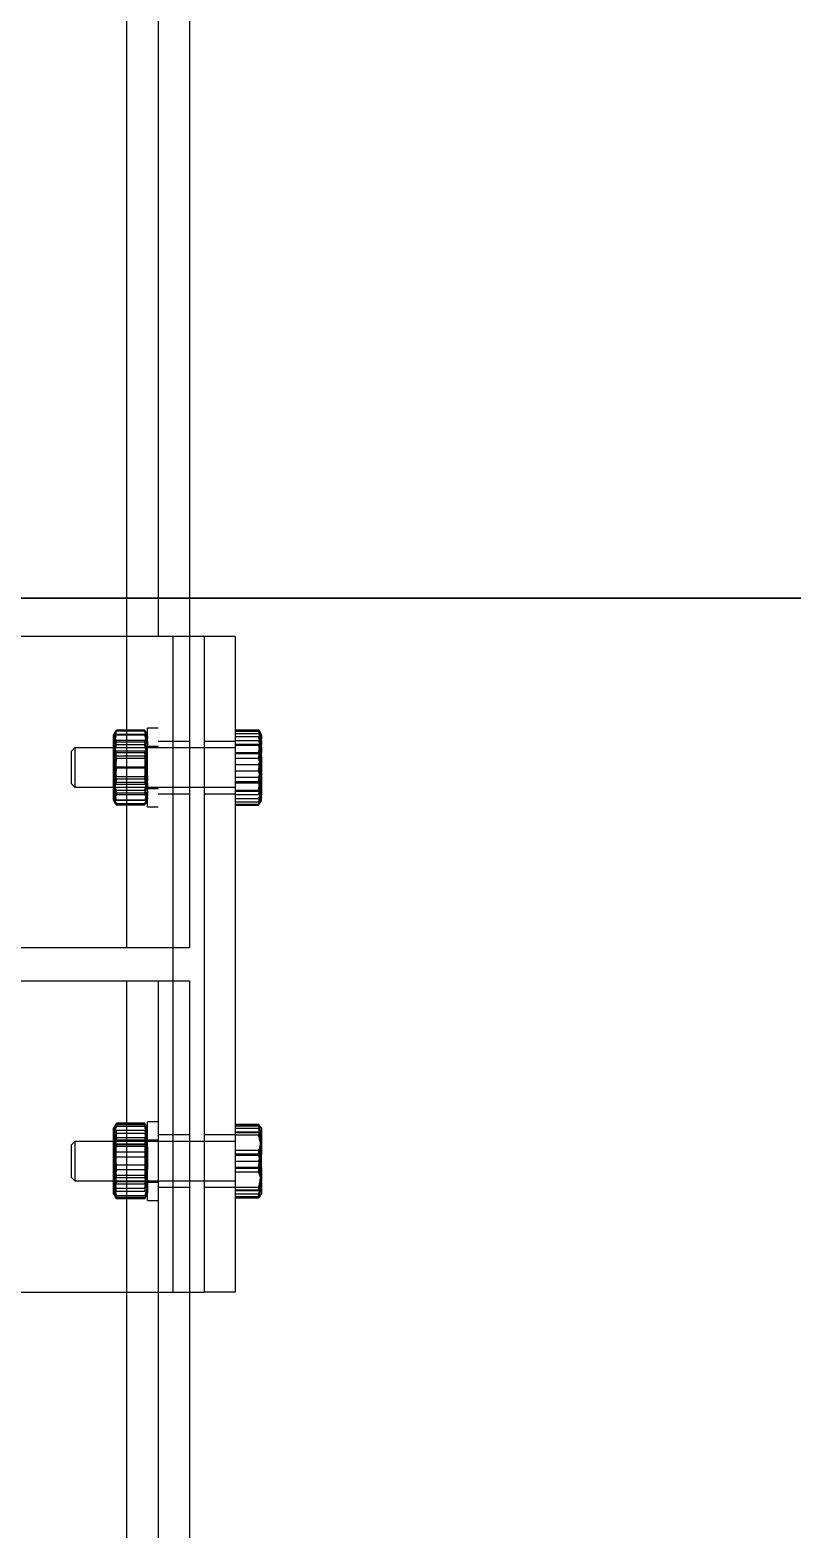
# Model space of a CAD drawing. Header units: metres. Extents: x 0 to 63075, y 0 to 44550.
# Drawn here: x 14580.5 to 14696.7, y 28010.9 to 28239.5 of the extents above; entities that cross this region are included whole.
import ezdxf

# ---------------------------------------------------------------- set-up
doc = ezdxf.new("R2010")
doc.units = ezdxf.units.M
doc.header["$LTSCALE"] = 75
for name, pattern in [('CENTER2', [28.575, 19.05, -3.175, 3.175, -3.175]), ('CENTERX2', [101.6, 63.5, -12.7, 12.7, -12.7]), ('HIDDEN2', [4.7625, 3.175, -1.5875])]:
    doc.linetypes.add(name, pattern=pattern)
for name, color, linetype in [('SC1', 7, 'CENTER2'), ('SDM', 7, 'Continuous'), ('SL1', 8, 'Continuous'), ('SL4', 4, 'Continuous'), ('ST1', 7, 'HIDDEN2')]:
    doc.layers.add(name, color=color, linetype=linetype)

# ---------------------------------------------------------------- blocks, each defined once
blk = doc.blocks.new('A$C29c634ac')
at = {"layer": 'SL1'}
for p, q in [((0, 5484.47), (12183.08, 5484.47)), ((8784.28, 5484.47), (0, 5484.47))]:
    blk.add_line(p, q, dxfattribs=at)
blk = doc.blocks.new('A$Ca53c419a')
at = {"layer": 'SL4'}
for p, q in [((3664.71, 281.23), (3664.71, 215.76)), ((3669.71, 215.76), (3669.71, 281.23)), ((2339.74, 215.76), (3664.71, 215.76)), ((3664.71, 215.76), (3664.71, 206.23)), ((3669.71, 206.23), (3669.71, 215.76)), ((3669.71, 215.76), (4459.48, 215.76)), ((3669.71, 208.76), (3664.71, 208.76)), ((3664.71, 206.23), (2339.74, 206.23)), ((3617.21, 206.23), (3617.21, 204)), ((3634.21, 206.23), (3634.21, 204)), ((3640.21, 204), (3640.21, 206.23)), ((4619.72, 206.23), (3669.71, 206.23)), ((3694.21, 206.23), (3694.21, 204)), ((3700.21, 204), (3700.21, 206.23)), ((3717.21, 204), (3717.21, 206.23)), ((3617.21, 199.24), (3617.21, 204)), ((3717.21, 204), (3617.21, 204)), ((3717.21, 199.24), (3717.21, 204)), ((3717.21, 199.24), (3617.21, 199.24)), ((3631.6, 199.24), (3631.6, 195.68)), ((3631.76, 199.24), (3631.76, 195.68)), ((3636.12, 199.24), (3636.12, 195.68)), ((3641.58, 199.24), (3641.58, 195.68)), ((3642.67, 199.24), (3642.67, 195.68)), ((3642.83, 199.24), (3642.83, 195.68)), ((3691.48, 199.24), (3691.48, 195.68)), ((3691.5, 199.24), (3691.5, 195.68)), ((3691.65, 199.24), (3691.65, 195.68)), ((3695.76, 199.24), (3695.76, 195.68)), ((3701.33, 199.24), (3701.33, 195.68)), ((3702.78, 199.24), (3702.78, 195.68)), ((3702.93, 199.24), (3702.93, 195.68)), ((3702.95, 199.24), (3702.95, 195.68)), ((3631.72, 195.57), (3631.6, 195.68)), ((3632.12, 195.29), (3632.21, 195.24)), ((3633.94, 195.24), (3632.22, 195.24)), ((3636.12, 195.68), (3633.94, 195.24)), ((3633.94, 195.24), (3638.85, 195.24)), ((3641.58, 195.68), (3638.85, 195.24)), ((3642.12, 195.24), (3638.85, 195.24)), ((3642.83, 195.68), (3642.63, 195.64)), ((3642.68, 195.59), (3642.83, 195.68)), ((3691.65, 195.68), (3692.05, 195.44)), ((3691.79, 195.48), (3692, 195.36)), ((3692, 195.36), (3692.21, 195.24)), ((3692.21, 195.24), (3693.71, 195.24)), ((3695.76, 195.68), (3693.71, 195.24)), ((3698.55, 195.24), (3693.71, 195.24)), ((3698.55, 195.24), (3702.05, 195.24)), ((3702.78, 195.68), (3702.05, 195.24)), ((3702.05, 195.24), (3702.21, 195.24)), ((3702.21, 195.24), (3702.42, 195.36))]:
    blk.add_line(p, q, dxfattribs=at)
for points, knots in [([(3633.94, 195.24), (3633.89, 195.24), (3633.15, 195.24), (3632.43, 195.47), (3631.76, 195.68)], [0, 0, 0, 0, 0.070201, 1, 1, 1, 1]), ([(3631.76, 195.68), (3631.9, 195.5), (3632.08, 195.26), (3632.26, 195.24), (3632.3, 195.24)], [0, 0, 0, 0, 0.768151, 1, 1, 1, 1]), ([(3638.85, 195.24), (3638.79, 195.24), (3637.86, 195.24), (3636.96, 195.47), (3636.12, 195.68)], [0, 0, 0, 0, 0.070201, 1, 1, 1, 1]), ([(3642.12, 195.24), (3642.08, 195.24), (3641.9, 195.26), (3641.72, 195.5), (3641.58, 195.68)], [0, 0, 0, 0, 0.231849, 1, 1, 1, 1]), ([(3642.67, 195.68), (3642.63, 195.63), (3642.45, 195.37), (3642.27, 195.29), (3642.12, 195.24)], [0, 0, 0, 0, 0.211001, 1, 1, 1, 1]), ([(3693.71, 195.24), (3693.66, 195.24), (3692.96, 195.24), (3692.28, 195.47), (3691.65, 195.68)], [0, 0, 0, 0, 0.0702006, 1, 1, 1, 1]), ([(3698.55, 195.24), (3698.33, 195.24), (3697.39, 195.26), (3696.47, 195.5), (3695.76, 195.68)], [0, 0, 0, 0, 0.231849, 1, 1, 1, 1]), ([(3701.33, 195.68), (3701.14, 195.63), (3700.23, 195.37), (3699.29, 195.29), (3698.55, 195.24)], [0, 0, 0, 0, 0.211001, 1, 1, 1, 1]), ([(3702.05, 195.24), (3702.04, 195.24), (3701.79, 195.24), (3701.55, 195.47), (3701.33, 195.68)], [0, 0, 0, 0, 0.070201, 1, 1, 1, 1])]:
    blk.add_open_spline(points, degree=3, knots=knots, dxfattribs=at)
at = {"layer": 'ST1'}
for p, q in [((3617.21, 281.23), (3617.21, 208.76)), ((3717.21, 208.76), (3717.21, 281.23)), ((3634.77, 224.24), (3634.21, 223.68)), ((3639.66, 224.24), (3634.77, 224.24)), ((3640.21, 223.68), (3639.66, 224.24)), ((3694.77, 224.24), (3694.21, 223.68)), ((3697.86, 224.24), (3694.77, 224.24)), ((3699.66, 224.24), (3697.86, 224.24)), ((3700.21, 223.68), (3699.66, 224.24)), ((3640.21, 223.68), (3634.21, 223.68)), ((3634.21, 223.68), (3634.21, 206.23)), ((3640.21, 206.23), (3640.21, 223.68)), ((3698.01, 223.68), (3694.21, 223.68)), ((3694.21, 223.68), (3694.21, 206.23)), ((3700.21, 223.68), (3698.01, 223.68)), ((3700.21, 206.23), (3700.21, 223.68)), ((3631.45, 213.04), (3631.45, 217.35)), ((3631.49, 213.04), (3631.49, 217.35)), ((3632.21, 217.8), (3631.6, 217.44)), ((3631.68, 213.04), (3631.68, 217.35)), ((3631.8, 217.55), (3632.59, 217.8)), ((3631.93, 213.04), (3631.93, 217.35)), ((3632.08, 217.66), (3632.35, 217.8)), ((3632.19, 217.74), (3632.24, 217.8)), ((3632.24, 217.8), (3632.21, 217.8)), ((3632.21, 217.8), (3632.74, 217.8)), ((3632.55, 217.35), (3635.19, 217.8)), ((3632.55, 213.04), (3632.55, 217.35)), ((3634.03, 217.35), (3632.74, 217.8)), ((3632.74, 217.8), (3636.92, 217.8)), ((3633.02, 217.35), (3635.78, 217.8)), ((3633.02, 213.04), (3633.02, 217.35)), ((3635, 217.35), (3633.24, 217.8)), ((3633.7, 217.35), (3636.56, 217.8)), ((3633.7, 213.04), (3633.7, 217.35)), ((3635.87, 217.35), (3633.78, 217.8)), ((3634.03, 213.04), (3634.03, 217.35)), ((3634.21, 217.8), (3634.71, 217.45)), ((3636.6, 217.35), (3634.27, 217.8)), ((3634.63, 217.35), (3637.51, 217.8)), ((3634.63, 213.04), (3634.63, 217.35)), ((3639.3, 217.45), (3634.71, 217.45)), ((3634.71, 217.45), (3634.71, 212.97)), ((3635, 213.04), (3635, 217.35)), ((3635.87, 213.04), (3635.87, 217.35)), ((3636.6, 213.04), (3636.6, 217.35)), ((3639.8, 217.35), (3636.92, 217.8)), ((3636.92, 217.8), (3641.39, 217.8)), ((3637.82, 217.35), (3640.16, 217.8)), ((3637.82, 213.04), (3637.82, 217.35)), ((3640.73, 217.35), (3637.86, 217.8)), ((3638.55, 217.35), (3640.65, 217.8)), ((3638.55, 213.04), (3638.55, 217.35)), ((3641.41, 217.35), (3638.64, 217.8)), ((3641.88, 217.35), (3639.24, 217.8)), ((3639.71, 217.45), (3639.3, 217.45)), ((3639.42, 217.35), (3641.18, 217.8)), ((3639.42, 213.04), (3639.42, 217.35)), ((3639.71, 217.45), (3640.21, 217.8)), ((3639.71, 212.97), (3639.71, 217.45)), ((3639.8, 213.04), (3639.8, 217.35)), ((3640.39, 217.35), (3641.68, 217.8)), ((3640.39, 213.04), (3640.39, 217.35)), ((3640.73, 213.04), (3640.73, 217.35)), ((3641.39, 217.8), (3642.21, 217.8)), ((3641.41, 213.04), (3641.41, 217.35)), ((3641.88, 213.04), (3641.88, 217.35)), ((3642.18, 217.8), (3642.24, 217.77)), ((3642.82, 217.44), (3642.21, 217.8)), ((3642.49, 213.04), (3642.49, 217.35)), ((3642.75, 213.04), (3642.75, 217.35)), ((3642.94, 213.04), (3642.94, 217.35)), ((3642.98, 213.04), (3642.98, 217.35)), ((3691.48, 217.35), (3693.22, 217.8)), ((3691.48, 213.04), (3691.48, 217.35)), ((3691.57, 213.04), (3691.57, 217.35)), ((3691.67, 217.35), (3691.86, 217.42)), ((3691.67, 213.04), (3691.67, 217.35)), ((3692.21, 217.8), (3691.75, 217.53)), ((3692.18, 213.04), (3692.18, 217.35)), ((3692.21, 217.8), (3692.61, 217.8)), ((3692.25, 213.04), (3692.25, 217.35)), ((3693.05, 217.35), (3692.36, 217.8)), ((3693.73, 217.35), (3692.61, 217.8)), ((3692.61, 217.8), (3696.6, 217.8)), ((3692.66, 217.62), (3693.74, 217.8)), ((3693.81, 217.48), (3693.05, 217.35)), ((3693.05, 213.04), (3693.05, 217.35)), ((3693.32, 213.04), (3693.32, 217.35)), ((3695.47, 217.35), (3693.52, 217.8)), ((3693.73, 213.04), (3693.73, 217.35)), ((3694.21, 217.8), (3694.71, 217.45)), ((3697.14, 217.35), (3694.66, 217.8)), ((3696.91, 217.45), (3694.71, 217.45)), ((3694.71, 217.45), (3694.71, 212.97)), ((3694.96, 213.04), (3694.96, 217.35)), ((3695.47, 213.04), (3695.47, 217.35)), ((3695.82, 217.35), (3698.6, 217.8)), ((3695.82, 213.04), (3695.82, 217.35)), ((3698.6, 217.35), (3695.83, 217.8)), ((3696.6, 217.8), (3701.2, 217.8)), ((3699.71, 217.45), (3696.91, 217.45)), ((3697.14, 213.04), (3697.14, 217.35)), ((3697.29, 217.35), (3699.77, 217.8)), ((3697.29, 213.04), (3697.29, 217.35)), ((3698.6, 213.04), (3698.6, 217.35)), ((3698.96, 217.35), (3700.91, 217.8)), ((3698.96, 213.04), (3698.96, 217.35)), ((3699.46, 217.68), (3701.37, 217.35)), ((3699.46, 213.04), (3699.46, 217.35)), ((3699.71, 217.45), (3700.21, 217.8)), ((3699.71, 212.97), (3699.71, 217.45)), ((3700.68, 217.8), (3701.15, 217.77)), ((3700.69, 217.35), (3701.82, 217.8)), ((3700.69, 213.04), (3700.69, 217.35)), ((3701.1, 213.04), (3701.1, 217.35)), ((3702.94, 217.35), (3701.2, 217.8)), ((3701.2, 217.8), (3702.21, 217.8)), ((3701.37, 217.35), (3702.07, 217.8)), ((3701.37, 213.04), (3701.37, 217.35)), ((3701.89, 217.59), (3702.76, 217.35)), ((3702.18, 213.04), (3702.18, 217.35)), ((3702.67, 217.53), (3702.21, 217.8)), ((3702.25, 213.04), (3702.25, 217.35)), ((3702.76, 213.04), (3702.76, 217.35)), ((3702.85, 213.04), (3702.85, 217.35)), ((3702.94, 213.04), (3702.94, 217.35)), ((2339.74, 215.76), (3664.71, 215.76)), ((3669.71, 215.76), (4459.48, 215.76)), ((3631.6, 212.95), (3632.21, 212.6)), ((3632.55, 213.04), (3635.19, 212.6)), ((3634.03, 213.04), (3632.74, 212.6)), ((3633.02, 213.04), (3635.78, 212.6)), ((3635, 213.04), (3633.24, 212.6)), ((3633.7, 213.04), (3636.56, 212.6)), ((3635.87, 213.04), (3633.78, 212.6)), ((3634.71, 212.97), (3634.21, 212.62)), ((3634.21, 212.62), (3639.72, 212.62)), ((3634.21, 212.62), (3634.21, 212.6)), ((3636.6, 213.04), (3634.27, 212.6)), ((3634.63, 213.04), (3637.51, 212.6)), ((3634.71, 212.97), (3639.71, 212.97)), ((3639.8, 213.04), (3636.92, 212.6)), ((3637.82, 213.04), (3640.16, 212.6)), ((3640.73, 213.04), (3637.86, 212.6)), ((3638.55, 213.04), (3640.65, 212.6)), ((3641.41, 213.04), (3638.64, 212.6)), ((3641.88, 213.04), (3639.24, 212.6)), ((3639.42, 213.04), (3641.18, 212.6)), ((3640.21, 212.62), (3639.71, 212.97)), ((3639.72, 212.62), (3640.21, 212.62)), ((3640.21, 212.6), (3640.21, 212.62)), ((3640.39, 213.04), (3641.68, 212.6)), ((3642.21, 212.6), (3642.82, 212.95)), ((3642.81, 212.98), (3642.98, 213.04)), ((3691.48, 213.04), (3693.22, 212.6)), ((3691.67, 213.04), (3691.86, 212.97)), ((3691.75, 212.86), (3692.21, 212.6)), ((3693.05, 213.04), (3692.36, 212.6)), ((3693.73, 213.04), (3692.61, 212.6)), ((3692.66, 212.78), (3693.74, 212.6)), ((3693.81, 212.91), (3693.05, 213.04)), ((3695.47, 213.04), (3693.52, 212.6)), ((3694.71, 212.97), (3694.21, 212.62)), ((3694.21, 212.62), (3696.84, 212.62)), ((3694.21, 212.62), (3694.21, 212.6)), ((3697.14, 213.04), (3694.66, 212.6)), ((3694.71, 212.97), (3699.71, 212.97)), ((3695.82, 213.04), (3698.6, 212.6)), ((3698.6, 213.04), (3695.83, 212.6)), ((3696.84, 212.62), (3700.21, 212.62)), ((3697.29, 213.04), (3699.77, 212.6)), ((3698.96, 213.04), (3700.91, 212.6)), ((3699.46, 212.71), (3701.37, 213.04)), ((3700.21, 212.62), (3699.71, 212.97)), ((3700.21, 212.6), (3700.21, 212.62)), ((3700.68, 212.6), (3701.15, 212.63)), ((3700.69, 213.04), (3701.82, 212.6)), ((3702.94, 213.04), (3701.2, 212.6)), ((3701.37, 213.04), (3702.07, 212.6)), ((3701.89, 212.81), (3702.76, 213.04)), ((3702.21, 212.6), (3702.67, 212.86)), ((3702.64, 212.92), (3702.94, 213.04)), ((3664.71, 211), (2339.74, 211)), ((3631.21, 212.6), (3643.21, 212.6)), ((3631.21, 212.6), (3631.21, 211)), ((3633.21, 211), (3633.21, 206.23)), ((3634.01, 212.6), (3634.01, 211)), ((3640.41, 211), (3640.41, 212.6)), ((3641.21, 206.23), (3641.21, 211)), ((3643.21, 211), (3643.21, 212.6)), ((4669.71, 211), (3669.71, 211)), ((3691.21, 212.6), (3703.21, 212.6)), ((3691.21, 212.6), (3691.21, 211)), ((3693.21, 211), (3693.21, 206.23)), ((3694.01, 212.6), (3694.01, 211)), ((3700.41, 211), (3700.41, 212.6)), ((3701.21, 206.23), (3701.21, 211)), ((3703.21, 211), (3703.21, 212.6)), ((3617.21, 208.76), (3617.21, 206.23)), ((3717.21, 208.76), (3617.21, 208.76)), ((3664.71, 208.76), (3617.21, 208.76)), ((3717.21, 208.76), (3669.71, 208.76)), ((3717.21, 206.23), (3717.21, 208.76)), ((3633.21, 204), (3633.21, 199.24)), ((3634.21, 204), (3634.21, 199.24)), ((3640.21, 199.24), (3640.21, 204)), ((3641.21, 199.24), (3641.21, 204)), ((3693.21, 204), (3693.21, 199.24)), ((3694.21, 204), (3694.21, 199.24)), ((3700.21, 199.24), (3700.21, 204)), ((3701.21, 199.24), (3701.21, 204)), ((3631.82, 199.24), (3631.82, 195.68)), ((3632.21, 199.24), (3632.21, 195.68)), ((3632.73, 199.24), (3632.73, 195.68)), ((3632.85, 199.24), (3632.85, 195.68)), ((3633.23, 199.24), (3633.23, 195.68)), ((3635.58, 199.24), (3635.58, 195.68)), ((3636.3, 199.24), (3636.3, 195.68)), ((3637.21, 199.24), (3637.21, 195.68)), ((3638.13, 199.24), (3638.13, 195.68)), ((3638.3, 199.24), (3638.3, 195.68)), ((3638.85, 199.24), (3638.85, 195.68)), ((3641.19, 199.24), (3641.19, 195.68)), ((3641.69, 199.24), (3641.69, 195.68)), ((3642.21, 199.24), (3642.21, 195.68)), ((3642.61, 199.24), (3642.61, 195.68)), ((3691.98, 199.24), (3691.98, 195.68)), ((3692.48, 199.24), (3692.48, 195.68)), ((3693.1, 199.24), (3693.1, 195.68)), ((3693.64, 199.24), (3693.64, 195.68)), ((3693.78, 199.24), (3693.78, 195.68)), ((3694.9, 199.24), (3694.9, 195.68)), ((3695.07, 199.24), (3695.07, 195.68)), ((3696.72, 199.24), (3696.72, 195.68)), ((3697.71, 199.24), (3697.71, 195.68)), ((3698.66, 199.24), (3698.66, 195.68)), ((3699.36, 199.24), (3699.36, 195.68)), ((3699.52, 199.24), (3699.52, 195.68)), ((3700.64, 199.24), (3700.64, 195.68)), ((3700.78, 199.24), (3700.78, 195.68)), ((3701.95, 199.24), (3701.95, 195.68)), ((3702.44, 199.24), (3702.44, 195.68)), ((3631.6, 195.68), (3633.59, 195.24)), ((3631.82, 195.68), (3634.06, 195.24)), ((3632, 195.36), (3632.12, 195.29)), ((3632.85, 195.68), (3635.57, 195.24)), ((3637.21, 195.68), (3634.71, 195.24)), ((3638.13, 195.68), (3635.43, 195.24)), ((3635.58, 195.68), (3638.38, 195.24)), ((3638.85, 195.68), (3636.04, 195.24)), ((3636.3, 195.68), (3638.99, 195.24)), ((3638.3, 195.68), (3640.48, 195.24)), ((3642.21, 195.68), (3639.71, 195.24)), ((3642.61, 195.68), (3640.37, 195.24)), ((3642.63, 195.64), (3640.84, 195.24)), ((3642.21, 195.24), (3642.12, 195.24)), ((3642.15, 195.24), (3642.21, 195.24)), ((3642.21, 195.24), (3642.43, 195.36)), ((3642.42, 195.41), (3642.68, 195.59)), ((3691.72, 195.62), (3691.48, 195.68)), ((3691.48, 195.68), (3691.78, 195.54)), ((3691.83, 195.54), (3691.5, 195.68)), ((3691.76, 195.5), (3691.79, 195.48)), ((3692.05, 195.44), (3692.37, 195.24)), ((3693.64, 195.68), (3692.57, 195.24)), ((3694.9, 195.68), (3693.19, 195.24)), ((3693.78, 195.68), (3696.65, 195.24)), ((3695.07, 195.68), (3697.93, 195.24)), ((3697.71, 195.68), (3695.09, 195.24)), ((3699.36, 195.68), (3696.5, 195.24)), ((3696.72, 195.68), (3699.33, 195.24)), ((3700.64, 195.68), (3697.77, 195.24)), ((3698.66, 195.68), (3700.72, 195.24)), ((3699.52, 195.68), (3701.23, 195.24)), ((3702.21, 195.24), (3702.19, 195.24)), ((3702.42, 195.36), (3702.63, 195.48)), ((3702.6, 195.54), (3702.93, 195.68)), ((3702.63, 195.48), (3702.67, 195.5))]:
    blk.add_line(p, q, dxfattribs=at)
for points, knots in [([(3632.74, 217.8), (3632.71, 217.8), (3632.27, 217.79), (3631.85, 217.56), (3631.45, 217.35)], [0, 0, 0, 0, 0.070201, 1, 1, 1, 1]), ([(3631.45, 217.35), (3631.58, 217.42), (3632.1, 217.68), (3632.64, 217.75), (3633.04, 217.8)], [0, 0, 0, 0, 0.257551, 1, 1, 1, 1]), ([(3633.24, 217.8), (3633.2, 217.8), (3632.61, 217.79), (3632.03, 217.56), (3631.49, 217.35)], [0, 0, 0, 0, 0.070201, 1, 1, 1, 1]), ([(3633.78, 217.8), (3633.73, 217.8), (3633.02, 217.79), (3632.32, 217.56), (3631.68, 217.35)], [0, 0, 0, 0, 0.0702006, 1, 1, 1, 1]), ([(3634.27, 217.8), (3634.21, 217.8), (3633.42, 217.79), (3632.65, 217.56), (3631.93, 217.35)], [0, 0, 0, 0, 0.0702006, 1, 1, 1, 1]), ([(3633.04, 217.8), (3633.18, 217.79), (3633.72, 217.77), (3634.24, 217.53), (3634.63, 217.35)], [0, 0, 0, 0, 0.2686336, 1, 1, 1, 1]), ([(3636.92, 217.8), (3636.85, 217.8), (3635.87, 217.79), (3634.92, 217.56), (3634.03, 217.35)], [0, 0, 0, 0, 0.070201, 1, 1, 1, 1]), ([(3637.86, 217.8), (3637.8, 217.8), (3636.83, 217.79), (3635.88, 217.56), (3635, 217.35)], [0, 0, 0, 0, 0.070201, 1, 1, 1, 1]), ([(3635.19, 217.8), (3635.25, 217.8), (3636.14, 217.79), (3637.01, 217.56), (3637.82, 217.35)], [0, 0, 0, 0, 0.070201, 1, 1, 1, 1]), ([(3635.78, 217.8), (3635.85, 217.8), (3636.78, 217.79), (3637.7, 217.56), (3638.55, 217.35)], [0, 0, 0, 0, 0.070201, 1, 1, 1, 1]), ([(3638.64, 217.8), (3638.58, 217.8), (3637.64, 217.79), (3636.73, 217.56), (3635.87, 217.35)], [0, 0, 0, 0, 0.070201, 1, 1, 1, 1]), ([(3636.56, 217.8), (3636.63, 217.8), (3637.6, 217.79), (3638.54, 217.56), (3639.42, 217.35)], [0, 0, 0, 0, 0.070201, 1, 1, 1, 1]), ([(3639.24, 217.8), (3639.18, 217.8), (3638.29, 217.79), (3637.41, 217.56), (3636.6, 217.35)], [0, 0, 0, 0, 0.070201, 1, 1, 1, 1]), ([(3637.51, 217.8), (3637.58, 217.8), (3638.55, 217.79), (3639.5, 217.56), (3640.39, 217.35)], [0, 0, 0, 0, 0.070201, 1, 1, 1, 1]), ([(3639.8, 217.35), (3639.93, 217.42), (3640.45, 217.68), (3640.99, 217.75), (3641.39, 217.8)], [0, 0, 0, 0, 0.257551, 1, 1, 1, 1]), ([(3640.16, 217.8), (3640.21, 217.8), (3641, 217.79), (3641.77, 217.56), (3642.49, 217.35)], [0, 0, 0, 0, 0.070201, 1, 1, 1, 1]), ([(3640.65, 217.8), (3640.7, 217.8), (3641.41, 217.79), (3642.1, 217.56), (3642.75, 217.35)], [0, 0, 0, 0, 0.070201, 1, 1, 1, 1]), ([(3640.73, 217.35), (3640.82, 217.42), (3641.18, 217.68), (3641.55, 217.75), (3641.83, 217.8)], [0, 0, 0, 0, 0.257551, 1, 1, 1, 1]), ([(3641.18, 217.8), (3641.22, 217.8), (3641.82, 217.79), (3642.4, 217.56), (3642.94, 217.35)], [0, 0, 0, 0, 0.0702006, 1, 1, 1, 1]), ([(3641.39, 217.8), (3641.53, 217.79), (3642.07, 217.77), (3642.59, 217.53), (3642.98, 217.35)], [0, 0, 0, 0, 0.268634, 1, 1, 1, 1]), ([(3641.41, 217.35), (3641.46, 217.42), (3641.68, 217.68), (3641.91, 217.75), (3642.08, 217.8)], [0, 0, 0, 0, 0.257551, 1, 1, 1, 1]), ([(3641.68, 217.8), (3641.71, 217.8), (3642.15, 217.79), (3642.58, 217.56), (3642.98, 217.35)], [0, 0, 0, 0, 0.070201, 1, 1, 1, 1]), ([(3641.83, 217.8), (3641.93, 217.79), (3642.19, 217.78), (3642.45, 217.62), (3642.61, 217.52)], [0, 0, 0, 0, 0.382677, 1, 1, 1, 1]), ([(3642.08, 217.8), (3642.14, 217.8), (3642.23, 217.8), (3642.32, 217.71), (3642.35, 217.68)], [0, 0, 0, 0, 0.659117, 1, 1, 1, 1]), ([(3692.61, 217.8), (3692.58, 217.8), (3692.2, 217.79), (3691.83, 217.56), (3691.48, 217.35)], [0, 0, 0, 0, 0.070201, 1, 1, 1, 1]), ([(3693.52, 217.8), (3693.47, 217.8), (3692.82, 217.79), (3692.17, 217.56), (3691.57, 217.35)], [0, 0, 0, 0, 0.070201, 1, 1, 1, 1]), ([(3692.36, 217.8), (3692.34, 217.8), (3692.24, 217.8), (3692.14, 217.7), (3692.06, 217.62)], [0, 0, 0, 0, 0.164035, 1, 1, 1, 1]), ([(3694.66, 217.8), (3694.6, 217.8), (3693.76, 217.79), (3692.94, 217.56), (3692.18, 217.35)], [0, 0, 0, 0, 0.070201, 1, 1, 1, 1]), ([(3692.45, 217.8), (3692.47, 217.8), (3692.76, 217.79), (3693.05, 217.56), (3693.32, 217.35)], [0, 0, 0, 0, 0.0702006, 1, 1, 1, 1]), ([(3693.22, 217.8), (3693.26, 217.8), (3693.85, 217.79), (3694.43, 217.56), (3694.96, 217.35)], [0, 0, 0, 0, 0.070201, 1, 1, 1, 1]), ([(3693.32, 217.35), (3693.56, 217.42), (3694.48, 217.68), (3695.43, 217.75), (3696.14, 217.8)], [0, 0, 0, 0, 0.257551, 1, 1, 1, 1]), ([(3693.73, 217.35), (3693.97, 217.42), (3694.91, 217.68), (3695.88, 217.75), (3696.6, 217.8)], [0, 0, 0, 0, 0.257551, 1, 1, 1, 1]), ([(3693.74, 217.8), (3693.93, 217.79), (3694.64, 217.77), (3695.32, 217.53), (3695.82, 217.35)], [0, 0, 0, 0, 0.268634, 1, 1, 1, 1]), ([(3695.83, 217.8), (3695.76, 217.8), (3695.29, 217.8), (3694.83, 217.69), (3694.44, 217.59)], [0, 0, 0, 0, 0.140551, 1, 1, 1, 1]), ([(3694.77, 217.8), (3695, 217.79), (3695.85, 217.77), (3696.68, 217.53), (3697.29, 217.35)], [0, 0, 0, 0, 0.268634, 1, 1, 1, 1]), ([(3694.96, 217.35), (3695.2, 217.42), (3696.14, 217.68), (3697.11, 217.75), (3697.83, 217.8)], [0, 0, 0, 0, 0.257551, 1, 1, 1, 1]), ([(3695.47, 217.35), (3695.7, 217.42), (3696.62, 217.68), (3697.58, 217.75), (3698.28, 217.8)], [0, 0, 0, 0, 0.2575513, 1, 1, 1, 1]), ([(3696.14, 217.8), (3696.4, 217.79), (3697.35, 217.77), (3698.28, 217.53), (3698.96, 217.35)], [0, 0, 0, 0, 0.2686336, 1, 1, 1, 1]), ([(3696.6, 217.8), (3696.86, 217.79), (3697.83, 217.77), (3698.77, 217.53), (3699.46, 217.35)], [0, 0, 0, 0, 0.268634, 1, 1, 1, 1]), ([(3697.14, 217.35), (3697.35, 217.42), (3698.17, 217.68), (3699.02, 217.75), (3699.66, 217.8)], [0, 0, 0, 0, 0.257551, 1, 1, 1, 1]), ([(3697.83, 217.8), (3698.09, 217.79), (3699.06, 217.77), (3700, 217.53), (3700.69, 217.35)], [0, 0, 0, 0, 0.2686336, 1, 1, 1, 1]), ([(3698.28, 217.8), (3698.54, 217.79), (3699.5, 217.77), (3700.42, 217.53), (3701.1, 217.35)], [0, 0, 0, 0, 0.268634, 1, 1, 1, 1]), ([(3698.6, 217.35), (3698.78, 217.42), (3699.45, 217.68), (3700.16, 217.75), (3700.68, 217.8)], [0, 0, 0, 0, 0.257551, 1, 1, 1, 1]), ([(3698.6, 217.8), (3698.66, 217.8), (3698.79, 217.8), (3698.91, 217.78), (3698.96, 217.77)], [0, 0, 0, 0, 0.537713, 1, 1, 1, 1]), ([(3701.2, 217.8), (3701.16, 217.8), (3700.57, 217.79), (3700, 217.56), (3699.46, 217.35)], [0, 0, 0, 0, 0.070201, 1, 1, 1, 1]), ([(3699.66, 217.8), (3699.89, 217.79), (3700.74, 217.77), (3701.57, 217.53), (3702.18, 217.35)], [0, 0, 0, 0, 0.2686336, 1, 1, 1, 1]), ([(3700.91, 217.8), (3700.95, 217.8), (3701.61, 217.79), (3702.25, 217.56), (3702.85, 217.35)], [0, 0, 0, 0, 0.070201, 1, 1, 1, 1]), ([(3701.98, 217.8), (3701.96, 217.8), (3701.66, 217.79), (3701.37, 217.56), (3701.1, 217.35)], [0, 0, 0, 0, 0.070201, 1, 1, 1, 1]), ([(3701.82, 217.8), (3701.84, 217.8), (3702.22, 217.79), (3702.6, 217.56), (3702.94, 217.35)], [0, 0, 0, 0, 0.070201, 1, 1, 1, 1]), ([(3702.07, 217.8), (3702.08, 217.8), (3702.18, 217.8), (3702.28, 217.7), (3702.36, 217.62)], [0, 0, 0, 0, 0.164035, 1, 1, 1, 1]), ([(3631.45, 213.04), (3631.58, 212.98), (3632.1, 212.71), (3632.64, 212.65), (3633.04, 212.6)], [0, 0, 0, 0, 0.257551, 1, 1, 1, 1]), ([(3633.24, 212.6), (3633.2, 212.6), (3632.61, 212.6), (3632.03, 212.83), (3631.49, 213.04)], [0, 0, 0, 0, 0.0702006, 1, 1, 1, 1]), ([(3632.74, 212.6), (3632.71, 212.6), (3632.33, 212.6), (3631.96, 212.8), (3631.62, 212.98)], [0, 0, 0, 0, 0.080832, 1, 1, 1, 1]), ([(3633.78, 212.6), (3633.73, 212.6), (3633.02, 212.6), (3632.32, 212.83), (3631.68, 213.04)], [0, 0, 0, 0, 0.070201, 1, 1, 1, 1]), ([(3634.27, 212.6), (3634.21, 212.6), (3633.42, 212.6), (3632.65, 212.83), (3631.93, 213.04)], [0, 0, 0, 0, 0.070201, 1, 1, 1, 1]), ([(3633.04, 212.6), (3633.18, 212.6), (3633.72, 212.63), (3634.24, 212.87), (3634.63, 213.04)], [0, 0, 0, 0, 0.268634, 1, 1, 1, 1]), ([(3636.92, 212.6), (3636.85, 212.6), (3635.87, 212.6), (3634.92, 212.83), (3634.03, 213.04)], [0, 0, 0, 0, 0.070201, 1, 1, 1, 1]), ([(3637.86, 212.6), (3637.8, 212.6), (3636.83, 212.6), (3635.88, 212.83), (3635, 213.04)], [0, 0, 0, 0, 0.070201, 1, 1, 1, 1]), ([(3635.19, 212.6), (3635.25, 212.6), (3636.14, 212.6), (3637.01, 212.83), (3637.82, 213.04)], [0, 0, 0, 0, 0.0702006, 1, 1, 1, 1]), ([(3635.78, 212.6), (3635.85, 212.6), (3636.78, 212.6), (3637.7, 212.83), (3638.55, 213.04)], [0, 0, 0, 0, 0.0702006, 1, 1, 1, 1]), ([(3638.64, 212.6), (3638.58, 212.6), (3637.64, 212.6), (3636.73, 212.83), (3635.87, 213.04)], [0, 0, 0, 0, 0.070201, 1, 1, 1, 1]), ([(3636.56, 212.6), (3636.63, 212.6), (3637.6, 212.6), (3638.54, 212.83), (3639.42, 213.04)], [0, 0, 0, 0, 0.070201, 1, 1, 1, 1]), ([(3639.24, 212.6), (3639.18, 212.6), (3638.29, 212.6), (3637.41, 212.83), (3636.6, 213.04)], [0, 0, 0, 0, 0.070201, 1, 1, 1, 1]), ([(3637.51, 212.6), (3637.58, 212.6), (3638.55, 212.6), (3639.5, 212.83), (3640.39, 213.04)], [0, 0, 0, 0, 0.070201, 1, 1, 1, 1]), ([(3639.8, 213.04), (3639.93, 212.98), (3640.45, 212.71), (3640.99, 212.65), (3641.39, 212.6)], [0, 0, 0, 0, 0.257551, 1, 1, 1, 1]), ([(3640.16, 212.6), (3640.21, 212.6), (3641, 212.6), (3641.77, 212.83), (3642.49, 213.04)], [0, 0, 0, 0, 0.070201, 1, 1, 1, 1]), ([(3640.65, 212.6), (3640.7, 212.6), (3641.41, 212.6), (3642.1, 212.83), (3642.75, 213.04)], [0, 0, 0, 0, 0.0702006, 1, 1, 1, 1]), ([(3640.73, 213.04), (3640.82, 212.98), (3641.18, 212.71), (3641.55, 212.65), (3641.83, 212.6)], [0, 0, 0, 0, 0.257551, 1, 1, 1, 1]), ([(3641.18, 212.6), (3641.22, 212.6), (3641.82, 212.6), (3642.4, 212.83), (3642.94, 213.04)], [0, 0, 0, 0, 0.070201, 1, 1, 1, 1]), ([(3641.39, 212.6), (3641.53, 212.6), (3642.07, 212.63), (3642.59, 212.87), (3642.98, 213.04)], [0, 0, 0, 0, 0.268634, 1, 1, 1, 1]), ([(3641.41, 213.04), (3641.46, 212.98), (3641.68, 212.71), (3641.91, 212.65), (3642.08, 212.6)], [0, 0, 0, 0, 0.257551, 1, 1, 1, 1]), ([(3641.68, 212.6), (3641.71, 212.6), (3641.98, 212.6), (3642.24, 212.74), (3642.48, 212.86)], [0, 0, 0, 0, 0.114283, 1, 1, 1, 1]), ([(3693.52, 212.6), (3693.47, 212.6), (3692.82, 212.6), (3692.17, 212.83), (3691.57, 213.04)], [0, 0, 0, 0, 0.070201, 1, 1, 1, 1]), ([(3692.61, 212.6), (3692.58, 212.6), (3692.3, 212.6), (3692.03, 212.77), (3691.78, 212.92)], [0, 0, 0, 0, 0.095617, 1, 1, 1, 1]), ([(3694.66, 212.6), (3694.6, 212.6), (3693.76, 212.6), (3692.94, 212.83), (3692.18, 213.04)], [0, 0, 0, 0, 0.070201, 1, 1, 1, 1]), ([(3692.45, 212.6), (3692.47, 212.6), (3692.76, 212.6), (3693.05, 212.83), (3693.32, 213.04)], [0, 0, 0, 0, 0.070201, 1, 1, 1, 1]), ([(3693.22, 212.6), (3693.26, 212.6), (3693.85, 212.6), (3694.43, 212.83), (3694.96, 213.04)], [0, 0, 0, 0, 0.0702006, 1, 1, 1, 1]), ([(3693.32, 213.04), (3693.56, 212.98), (3694.48, 212.71), (3695.43, 212.65), (3696.14, 212.6)], [0, 0, 0, 0, 0.257551, 1, 1, 1, 1]), ([(3693.73, 213.04), (3693.97, 212.98), (3694.91, 212.71), (3695.88, 212.65), (3696.6, 212.6)], [0, 0, 0, 0, 0.257551, 1, 1, 1, 1]), ([(3693.74, 212.6), (3693.93, 212.6), (3694.64, 212.63), (3695.32, 212.87), (3695.82, 213.04)], [0, 0, 0, 0, 0.268634, 1, 1, 1, 1]), ([(3695.83, 212.6), (3695.76, 212.6), (3695.29, 212.6), (3694.83, 212.71), (3694.44, 212.8)], [0, 0, 0, 0, 0.140551, 1, 1, 1, 1]), ([(3694.77, 212.6), (3695, 212.6), (3695.85, 212.63), (3696.68, 212.87), (3697.29, 213.04)], [0, 0, 0, 0, 0.2686336, 1, 1, 1, 1]), ([(3694.96, 213.04), (3695.2, 212.98), (3696.14, 212.71), (3697.11, 212.65), (3697.83, 212.6)], [0, 0, 0, 0, 0.257551, 1, 1, 1, 1]), ([(3695.47, 213.04), (3695.7, 212.98), (3696.62, 212.71), (3697.58, 212.65), (3698.28, 212.6)], [0, 0, 0, 0, 0.257551, 1, 1, 1, 1]), ([(3696.14, 212.6), (3696.4, 212.6), (3697.35, 212.63), (3698.28, 212.87), (3698.96, 213.04)], [0, 0, 0, 0, 0.268634, 1, 1, 1, 1]), ([(3696.6, 212.6), (3696.86, 212.6), (3697.83, 212.63), (3698.77, 212.87), (3699.46, 213.04)], [0, 0, 0, 0, 0.268634, 1, 1, 1, 1]), ([(3697.14, 213.04), (3697.35, 212.98), (3698.17, 212.71), (3699.02, 212.65), (3699.66, 212.6)], [0, 0, 0, 0, 0.257551, 1, 1, 1, 1]), ([(3697.83, 212.6), (3698.09, 212.6), (3699.06, 212.63), (3700, 212.87), (3700.69, 213.04)], [0, 0, 0, 0, 0.268634, 1, 1, 1, 1]), ([(3698.28, 212.6), (3698.54, 212.6), (3699.5, 212.63), (3700.42, 212.87), (3701.1, 213.04)], [0, 0, 0, 0, 0.268634, 1, 1, 1, 1]), ([(3698.6, 213.04), (3698.78, 212.98), (3699.45, 212.71), (3700.16, 212.65), (3700.68, 212.6)], [0, 0, 0, 0, 0.2575513, 1, 1, 1, 1]), ([(3698.6, 212.6), (3698.66, 212.6), (3698.77, 212.59), (3698.88, 212.61), (3698.93, 212.62)], [0, 0, 0, 0, 0.59348, 1, 1, 1, 1]), ([(3701.2, 212.6), (3701.16, 212.6), (3700.57, 212.6), (3700, 212.83), (3699.46, 213.04)], [0, 0, 0, 0, 0.070201, 1, 1, 1, 1]), ([(3699.66, 212.6), (3699.89, 212.6), (3700.74, 212.63), (3701.57, 212.87), (3702.18, 213.04)], [0, 0, 0, 0, 0.2686336, 1, 1, 1, 1]), ([(3700.91, 212.6), (3700.95, 212.6), (3701.61, 212.6), (3702.25, 212.83), (3702.85, 213.04)], [0, 0, 0, 0, 0.070201, 1, 1, 1, 1]), ([(3701.98, 212.6), (3701.96, 212.6), (3701.66, 212.6), (3701.37, 212.83), (3701.1, 213.04)], [0, 0, 0, 0, 0.0702006, 1, 1, 1, 1]), ([(3701.82, 212.6), (3701.84, 212.6), (3702.01, 212.6), (3702.18, 212.7), (3702.32, 212.78)], [0, 0, 0, 0, 0.156822, 1, 1, 1, 1]), ([(3632.01, 195.42), (3631.93, 195.44), (3631.83, 195.46), (3631.74, 195.55), (3631.72, 195.57)], [0, 0, 0, 0, 0.831587, 1, 1, 1, 1]), ([(3634.71, 195.24), (3634.65, 195.24), (3633.81, 195.24), (3632.98, 195.47), (3632.21, 195.68)], [0, 0, 0, 0, 0.070201, 1, 1, 1, 1]), ([(3635.43, 195.24), (3635.37, 195.24), (3634.46, 195.24), (3633.56, 195.47), (3632.73, 195.68)], [0, 0, 0, 0, 0.070201, 1, 1, 1, 1]), ([(3636.04, 195.24), (3635.97, 195.24), (3635.03, 195.24), (3634.1, 195.47), (3633.23, 195.68)], [0, 0, 0, 0, 0.070201, 1, 1, 1, 1]), ([(3633.59, 195.24), (3633.64, 195.24), (3634.31, 195.24), (3634.97, 195.47), (3635.58, 195.68)], [0, 0, 0, 0, 0.070201, 1, 1, 1, 1]), ([(3634.06, 195.24), (3634.11, 195.24), (3634.87, 195.24), (3635.61, 195.47), (3636.3, 195.68)], [0, 0, 0, 0, 0.070201, 1, 1, 1, 1]), ([(3635.57, 195.24), (3635.64, 195.24), (3636.56, 195.24), (3637.46, 195.47), (3638.3, 195.68)], [0, 0, 0, 0, 0.070201, 1, 1, 1, 1]), ([(3639.71, 195.24), (3639.65, 195.24), (3638.81, 195.24), (3637.98, 195.47), (3637.21, 195.68)], [0, 0, 0, 0, 0.070201, 1, 1, 1, 1]), ([(3640.37, 195.24), (3640.31, 195.24), (3639.56, 195.24), (3638.82, 195.47), (3638.13, 195.68)], [0, 0, 0, 0, 0.070201, 1, 1, 1, 1]), ([(3638.38, 195.24), (3638.45, 195.24), (3639.4, 195.24), (3640.33, 195.47), (3641.19, 195.68)], [0, 0, 0, 0, 0.070201, 1, 1, 1, 1]), ([(3640.84, 195.24), (3640.79, 195.24), (3640.12, 195.24), (3639.46, 195.47), (3638.85, 195.68)], [0, 0, 0, 0, 0.070201, 1, 1, 1, 1]), ([(3638.99, 195.24), (3639.06, 195.24), (3639.97, 195.24), (3640.86, 195.47), (3641.69, 195.68)], [0, 0, 0, 0, 0.0702006, 1, 1, 1, 1]), ([(3640.48, 195.24), (3640.54, 195.24), (3641.27, 195.24), (3642, 195.47), (3642.67, 195.68)], [0, 0, 0, 0, 0.0702006, 1, 1, 1, 1]), ([(3642.15, 195.24), (3642.19, 195.23), (3642.23, 195.23), (3642.27, 195.28), (3642.28, 195.29)], [0, 0, 0, 0, 0.844853, 1, 1, 1, 1]), ([(3691.5, 195.68), (3691.95, 195.5), (3692.54, 195.26), (3693.14, 195.24), (3693.28, 195.24)], [0, 0, 0, 0, 0.768151, 1, 1, 1, 1]), ([(3691.98, 195.68), (3692.58, 195.5), (3693.36, 195.26), (3694.17, 195.24), (3694.35, 195.24)], [0, 0, 0, 0, 0.7681507, 1, 1, 1, 1]), ([(3692.09, 195.39), (3692.18, 195.34), (3692.36, 195.24), (3692.54, 195.24), (3692.63, 195.24)], [0, 0, 0, 0, 0.500515, 1, 1, 1, 1]), ([(3695.09, 195.24), (3695.03, 195.24), (3694.15, 195.24), (3693.28, 195.47), (3692.48, 195.68)], [0, 0, 0, 0, 0.070201, 1, 1, 1, 1]), ([(3692.63, 195.24), (3692.94, 195.29), (3693.33, 195.37), (3693.7, 195.63), (3693.78, 195.68)], [0, 0, 0, 0, 0.788999, 1, 1, 1, 1]), ([(3693.19, 195.24), (3693.15, 195.23), (3693.09, 195.23), (3693.03, 195.25), (3693.02, 195.25)], [0, 0, 0, 0, 0.699251, 1, 1, 1, 1]), ([(3693.1, 195.68), (3693.8, 195.5), (3694.72, 195.26), (3695.66, 195.24), (3695.88, 195.24)], [0, 0, 0, 0, 0.768151, 1, 1, 1, 1]), ([(3693.28, 195.24), (3693.76, 195.29), (3694.37, 195.37), (3694.95, 195.63), (3695.07, 195.68)], [0, 0, 0, 0, 0.788999, 1, 1, 1, 1]), ([(3696.5, 195.24), (3696.43, 195.24), (3695.47, 195.24), (3694.52, 195.47), (3693.64, 195.68)], [0, 0, 0, 0, 0.070201, 1, 1, 1, 1]), ([(3694.35, 195.24), (3694.98, 195.29), (3695.79, 195.37), (3696.56, 195.63), (3696.72, 195.68)], [0, 0, 0, 0, 0.788999, 1, 1, 1, 1]), ([(3697.77, 195.24), (3697.71, 195.24), (3696.74, 195.24), (3695.79, 195.47), (3694.9, 195.68)], [0, 0, 0, 0, 0.070201, 1, 1, 1, 1]), ([(3695.88, 195.24), (3696.62, 195.29), (3697.56, 195.37), (3698.47, 195.63), (3698.66, 195.68)], [0, 0, 0, 0, 0.788999, 1, 1, 1, 1]), ([(3696.65, 195.24), (3696.72, 195.24), (3697.69, 195.24), (3698.64, 195.47), (3699.52, 195.68)], [0, 0, 0, 0, 0.070201, 1, 1, 1, 1]), ([(3700.07, 195.24), (3699.89, 195.24), (3699.09, 195.26), (3698.31, 195.5), (3697.71, 195.68)], [0, 0, 0, 0, 0.231849, 1, 1, 1, 1]), ([(3697.93, 195.24), (3697.99, 195.24), (3698.96, 195.24), (3699.9, 195.47), (3700.78, 195.68)], [0, 0, 0, 0, 0.070201, 1, 1, 1, 1]), ([(3699.33, 195.24), (3699.39, 195.24), (3700.28, 195.24), (3701.14, 195.47), (3701.95, 195.68)], [0, 0, 0, 0, 0.070201, 1, 1, 1, 1]), ([(3701.14, 195.24), (3701, 195.24), (3700.4, 195.26), (3699.81, 195.5), (3699.36, 195.68)], [0, 0, 0, 0, 0.231849, 1, 1, 1, 1]), ([(3702.44, 195.68), (3702.28, 195.63), (3701.51, 195.37), (3700.71, 195.29), (3700.07, 195.24)], [0, 0, 0, 0, 0.211001, 1, 1, 1, 1]), ([(3701.8, 195.24), (3701.71, 195.24), (3701.31, 195.26), (3700.93, 195.5), (3700.64, 195.68)], [0, 0, 0, 0, 0.231849, 1, 1, 1, 1]), ([(3700.72, 195.24), (3700.77, 195.24), (3701.46, 195.24), (3702.14, 195.47), (3702.78, 195.68)], [0, 0, 0, 0, 0.070201, 1, 1, 1, 1]), ([(3702.93, 195.68), (3702.8, 195.63), (3702.22, 195.37), (3701.62, 195.29), (3701.14, 195.24)], [0, 0, 0, 0, 0.211001, 1, 1, 1, 1]), ([(3701.23, 195.24), (3701.28, 195.24), (3701.5, 195.24), (3701.73, 195.32), (3701.91, 195.39)], [0, 0, 0, 0, 0.179092, 1, 1, 1, 1]), ([(3702.95, 195.68), (3702.87, 195.63), (3702.49, 195.37), (3702.1, 195.29), (3701.8, 195.24)], [0, 0, 0, 0, 0.2110008, 1, 1, 1, 1])]:
    blk.add_open_spline(points, degree=3, knots=knots, dxfattribs=at)

msp = doc.modelspace()

# ---------------------------------------------------------------- linework, layer by layer
at = {"layer": 'SC1', "color": 7, "linetype": 'CENTERX2', "lineweight": 9}
msp.add_line((21442.59, 28152.59), (5680.38, 28152.59), dxfattribs=at)

# ---------------------------------------------------------------- block references
at = {"layer": 'SDM'}
msp.add_blockref('A$C29c634ac', (8259.51, 22668.36), dxfattribs=at)
at = {"layer": 'SDM', "rotation": 90}
msp.add_blockref('A$Ca53c419a', (14811.03, 24429.77), dxfattribs=at)

doc.saveas('drawing.dxf')
